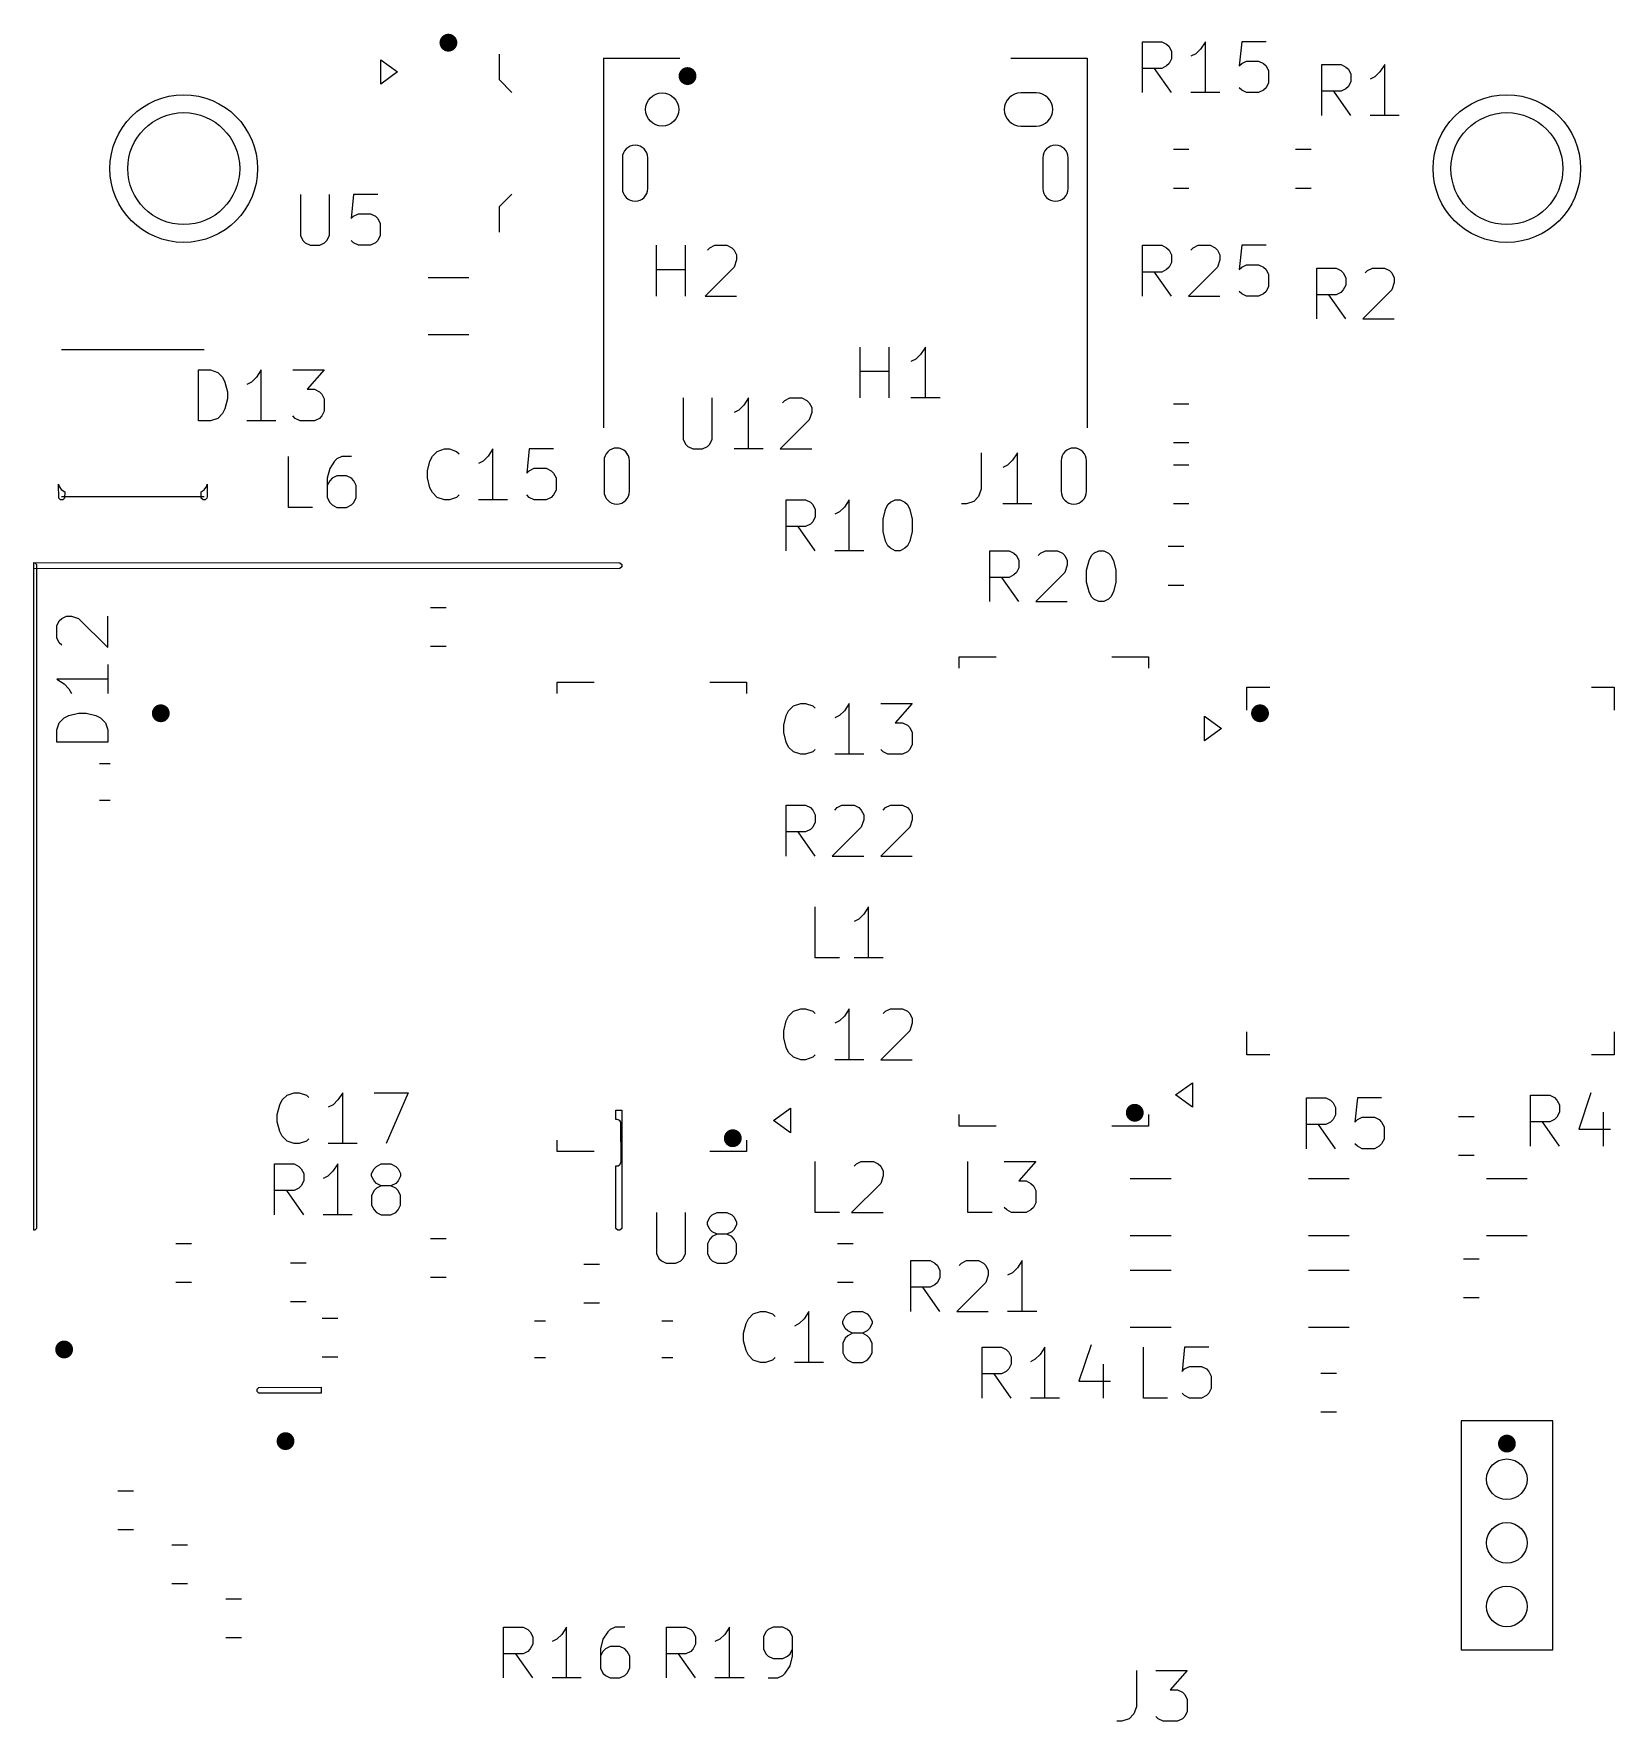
# Model space of a CAD drawing. Header units: inches. Extents: x 0 to 1.23, y -2.64 to -0.01.
# Drawn here: x 0.002 to 1.225, y -1.319 to -0.014 of the extents above; entities that cross this region are included whole.
import ezdxf

# ---------------------------------------------------------------- set-up
doc = ezdxf.new("R2010")
doc.units = ezdxf.units.IN
doc.header["$MEASUREMENT"] = 0
doc.layers.add('F.Silkscreen', color=41, linetype='CONTINUOUS', true_color=0xf2eda1)

msp = doc.modelspace()

# ---------------------------------------------------------------- linework, layer by layer
at = {"layer": 'F.Silkscreen', "linetype": 'CONTINUOUS'}
for p, q in [((0.8598, -0.0593), (0.8598, -0.02)), ((0.8598, -0.02), (0.8748, -0.02)), ((0.8748, -0.02), (0.8785, -0.0218)), ((0.8785, -0.0218), (0.8804, -0.0237)), ((0.8804, -0.0237), (0.8823, -0.0275)), ((0.9048, -0.0256), (0.901, -0.0293)), ((0.9085, -0.02), (0.9048, -0.0256)), ((0.9085, -0.0593), (0.9085, -0.02)), ((0.9366, -0.02), (0.9347, -0.0387)), ((0.9554, -0.02), (0.9366, -0.02)), ((0.2705, -0.0528), (0.2705, -0.0339)), ((0.2705, -0.0339), (0.2835, -0.0433)), ((0.2705, -0.0528), (0.2705, -0.0339)), ((0.2705, -0.0339), (0.2835, -0.0433)), ((0.3622, -0.0295), (0.3622, -0.0492)), ((0.4429, -0.0327), (0.4429, -0.3185)), ((0.4429, -0.0327), (0.502, -0.0327)), ((0.7579, -0.0327), (0.8169, -0.0327)), ((0.8169, -0.0327), (0.8169, -0.3185)), ((0.8785, -0.0387), (0.8748, -0.0406)), ((0.8804, -0.0368), (0.8785, -0.0387)), ((0.8823, -0.0331), (0.8804, -0.0368)), ((0.8823, -0.0275), (0.8823, -0.0331)), ((0.901, -0.0293), (0.8973, -0.0312)), ((0.9347, -0.0387), (0.9366, -0.0368)), ((0.9366, -0.0368), (0.9404, -0.035)), ((0.9404, -0.035), (0.9497, -0.035)), ((0.9497, -0.035), (0.9535, -0.0368)), ((0.9535, -0.0368), (0.9554, -0.0387)), ((0.9554, -0.0387), (0.9572, -0.0425)), ((0.9985, -0.077), (0.9985, -0.0376)), ((0.9985, -0.0376), (1.0135, -0.0376)), ((1.0135, -0.0376), (1.0172, -0.0395)), ((1.0472, -0.0376), (1.0435, -0.0432)), ((1.0472, -0.077), (1.0472, -0.0376)), ((0.2835, -0.0433), (0.2705, -0.0528)), ((0.2835, -0.0433), (0.2705, -0.0528)), ((0.3622, -0.0492), (0.372, -0.0591)), ((0.8748, -0.0406), (0.8598, -0.0406)), ((0.8823, -0.0593), (0.8691, -0.0406)), ((0.9572, -0.0518), (0.9554, -0.0556)), ((0.9572, -0.0425), (0.9572, -0.0518)), ((1.0172, -0.0395), (1.0191, -0.0413)), ((1.0191, -0.0413), (1.021, -0.0451)), ((1.021, -0.0507), (1.0191, -0.0545)), ((1.021, -0.0451), (1.021, -0.0507)), ((1.0397, -0.047), (1.036, -0.0488)), ((1.0435, -0.0432), (1.0397, -0.047)), ((0.7776, -0.0596), (0.7657, -0.0596)), ((0.9197, -0.0593), (0.8973, -0.0593)), ((0.9366, -0.0575), (0.9347, -0.0556)), ((0.9404, -0.0593), (0.9366, -0.0575)), ((0.9497, -0.0593), (0.9404, -0.0593)), ((0.9535, -0.0575), (0.9497, -0.0593)), ((0.9554, -0.0556), (0.9535, -0.0575)), ((1.0135, -0.0582), (0.9985, -0.0582)), ((1.021, -0.077), (1.0079, -0.0582)), ((1.0172, -0.0563), (1.0135, -0.0582)), ((1.0191, -0.0545), (1.0172, -0.0563)), ((1.0585, -0.077), (1.036, -0.077)), ((0.7657, -0.0852), (0.7776, -0.0852)), ((0.8837, -0.1031), (0.8958, -0.1031)), ((0.9782, -0.1031), (0.9903, -0.1031)), ((0.4575, -0.1098), (0.4575, -0.1335)), ((0.4772, -0.1335), (0.4772, -0.1098)), ((0.7827, -0.1098), (0.7827, -0.1335)), ((0.8024, -0.1335), (0.8024, -0.1098)), ((0.2083, -0.1381), (0.2083, -0.1699)), ((0.2308, -0.1699), (0.2308, -0.1381)), ((0.2495, -0.1381), (0.2476, -0.1568)), ((0.2683, -0.1381), (0.2495, -0.1381)), ((0.3622, -0.1476), (0.372, -0.1378)), ((0.8837, -0.1331), (0.8958, -0.1331)), ((0.9782, -0.1331), (0.9903, -0.1331)), ((0.2476, -0.1568), (0.2495, -0.1549)), ((0.2495, -0.1549), (0.2533, -0.1531)), ((0.2533, -0.1531), (0.2626, -0.1531)), ((0.2626, -0.1531), (0.2664, -0.1549)), ((0.2664, -0.1549), (0.2683, -0.1568)), ((0.3622, -0.1476), (0.3622, -0.1673)), ((0.2683, -0.1568), (0.2701, -0.1606)), ((0.2701, -0.1606), (0.2701, -0.1699)), ((0.2083, -0.1699), (0.2102, -0.1737)), ((0.2102, -0.1737), (0.212, -0.1756)), ((0.212, -0.1756), (0.2158, -0.1774)), ((0.2158, -0.1774), (0.2233, -0.1774)), ((0.2233, -0.1774), (0.227, -0.1756)), ((0.227, -0.1756), (0.2289, -0.1737)), ((0.2289, -0.1737), (0.2308, -0.1699)), ((0.2495, -0.1756), (0.2476, -0.1737)), ((0.2533, -0.1774), (0.2495, -0.1756)), ((0.2626, -0.1774), (0.2533, -0.1774)), ((0.2664, -0.1756), (0.2626, -0.1774)), ((0.2683, -0.1737), (0.2664, -0.1756)), ((0.2701, -0.1699), (0.2683, -0.1737)), ((0.4839, -0.2168), (0.4839, -0.1774)), ((0.5064, -0.2168), (0.5064, -0.1774)), ((0.5232, -0.1812), (0.5251, -0.1793)), ((0.5251, -0.1793), (0.5289, -0.1774)), ((0.5289, -0.1774), (0.5382, -0.1774)), ((0.5382, -0.1774), (0.542, -0.1793)), ((0.542, -0.1793), (0.5439, -0.1812)), ((0.5439, -0.1812), (0.5457, -0.1849)), ((0.8598, -0.2168), (0.8598, -0.1774)), ((0.8598, -0.1774), (0.8748, -0.1774)), ((0.8748, -0.1774), (0.8785, -0.1793)), ((0.8785, -0.1793), (0.8804, -0.1812)), ((0.8804, -0.1812), (0.8823, -0.1849)), ((0.8973, -0.1812), (0.8991, -0.1793)), ((0.8991, -0.1793), (0.9029, -0.1774)), ((0.9029, -0.1774), (0.9123, -0.1774)), ((0.9123, -0.1774), (0.916, -0.1793)), ((0.916, -0.1793), (0.9179, -0.1812)), ((0.9179, -0.1812), (0.9197, -0.1849)), ((0.9366, -0.1774), (0.9347, -0.1962)), ((0.9554, -0.1774), (0.9366, -0.1774)), ((0.5439, -0.1943), (0.5214, -0.2168)), ((0.5457, -0.1887), (0.5439, -0.1943)), ((0.5457, -0.1849), (0.5457, -0.1887)), ((0.8804, -0.1943), (0.8785, -0.1962)), ((0.8823, -0.1906), (0.8804, -0.1943)), ((0.8823, -0.1849), (0.8823, -0.1906)), ((0.9179, -0.1943), (0.8954, -0.2168)), ((0.9197, -0.1887), (0.9179, -0.1943)), ((0.9197, -0.1849), (0.9197, -0.1887)), ((0.9347, -0.1962), (0.9366, -0.1943)), ((0.9366, -0.1943), (0.9404, -0.1924)), ((0.9404, -0.1924), (0.9497, -0.1924)), ((0.9497, -0.1924), (0.9535, -0.1943)), ((0.9535, -0.1943), (0.9554, -0.1962)), ((0.9946, -0.2344), (0.9946, -0.1951)), ((0.9946, -0.1951), (1.0096, -0.1951)), ((1.0096, -0.1951), (1.0133, -0.1969)), ((1.0339, -0.1969), (1.0377, -0.1951)), ((1.0377, -0.1951), (1.0471, -0.1951)), ((1.0471, -0.1951), (1.0508, -0.1969)), ((0.3071, -0.2024), (0.3386, -0.2024)), ((0.4839, -0.1962), (0.5064, -0.1962)), ((0.8748, -0.1981), (0.8598, -0.1981)), ((0.8823, -0.2168), (0.8691, -0.1981)), ((0.8785, -0.1962), (0.8748, -0.1981)), ((0.9554, -0.1962), (0.9572, -0.1999)), ((0.9572, -0.1999), (0.9572, -0.2093)), ((1.0133, -0.1969), (1.0152, -0.1988)), ((1.0152, -0.1988), (1.0171, -0.2026)), ((1.0171, -0.2082), (1.0152, -0.2119)), ((1.0171, -0.2026), (1.0171, -0.2082)), ((1.0321, -0.1988), (1.0339, -0.1969)), ((1.0508, -0.1969), (1.0527, -0.1988)), ((1.0527, -0.1988), (1.0546, -0.2026)), ((1.0546, -0.2063), (1.0527, -0.2119)), ((1.0546, -0.2026), (1.0546, -0.2063)), ((0.5214, -0.2168), (0.5457, -0.2168)), ((0.8954, -0.2168), (0.9197, -0.2168)), ((0.9366, -0.2149), (0.9347, -0.2131)), ((0.9404, -0.2168), (0.9366, -0.2149)), ((0.9497, -0.2168), (0.9404, -0.2168)), ((0.9535, -0.2149), (0.9497, -0.2168)), ((0.9554, -0.2131), (0.9535, -0.2149)), ((0.9572, -0.2093), (0.9554, -0.2131)), ((1.0096, -0.2157), (0.9946, -0.2157)), ((1.0171, -0.2344), (1.0039, -0.2157)), ((1.0133, -0.2138), (1.0096, -0.2157)), ((1.0152, -0.2119), (1.0133, -0.2138)), ((1.0527, -0.2119), (1.0302, -0.2344)), ((1.0302, -0.2344), (1.0546, -0.2344)), ((0.3071, -0.2465), (0.3386, -0.2465)), ((0.0236, -0.2579), (0.1339, -0.2579)), ((0.6413, -0.2955), (0.6413, -0.2562)), ((0.6638, -0.2955), (0.6638, -0.2562)), ((0.692, -0.2562), (0.6882, -0.2618)), ((0.692, -0.2955), (0.692, -0.2562)), ((0.1294, -0.3132), (0.1294, -0.2738)), ((0.1294, -0.2738), (0.1387, -0.2738)), ((0.1387, -0.2738), (0.1444, -0.2757)), ((0.1781, -0.2738), (0.1744, -0.2794)), ((0.1781, -0.3132), (0.1781, -0.2738)), ((0.2025, -0.2738), (0.2268, -0.2738)), ((0.2268, -0.2738), (0.2137, -0.2888)), ((0.6845, -0.2656), (0.6807, -0.2674)), ((0.6882, -0.2618), (0.6845, -0.2656)), ((0.1444, -0.2757), (0.1481, -0.2794)), ((0.1481, -0.2794), (0.15, -0.2832)), ((0.15, -0.2832), (0.1519, -0.2907)), ((0.1706, -0.2832), (0.1669, -0.2851)), ((0.1744, -0.2794), (0.1706, -0.2832)), ((0.6413, -0.2749), (0.6638, -0.2749)), ((0.1519, -0.2963), (0.15, -0.3038)), ((0.1519, -0.2907), (0.1519, -0.2963)), ((0.2137, -0.2888), (0.2193, -0.2888)), ((0.2193, -0.2888), (0.2231, -0.2907)), ((0.2231, -0.2907), (0.225, -0.2926)), ((0.225, -0.2926), (0.2268, -0.2963)), ((0.2268, -0.2963), (0.2268, -0.3057)), ((0.5045, -0.2955), (0.5045, -0.3274)), ((0.527, -0.3274), (0.527, -0.2955)), ((0.5551, -0.2955), (0.5514, -0.3012)), ((0.5551, -0.3349), (0.5551, -0.2955)), ((0.5814, -0.2993), (0.5832, -0.2974)), ((0.5832, -0.2974), (0.587, -0.2955)), ((0.587, -0.2955), (0.5964, -0.2955)), ((0.5964, -0.2955), (0.6001, -0.2974)), ((0.6001, -0.2974), (0.602, -0.2993)), ((0.602, -0.2993), (0.6039, -0.303)), ((0.7032, -0.2955), (0.6807, -0.2955)), ((0.8837, -0.3), (0.8958, -0.3)), ((0.1387, -0.3132), (0.1294, -0.3132)), ((0.1444, -0.3113), (0.1387, -0.3132)), ((0.1481, -0.3076), (0.1444, -0.3113)), ((0.15, -0.3038), (0.1481, -0.3076)), ((0.1894, -0.3132), (0.1669, -0.3132)), ((0.2043, -0.3113), (0.2025, -0.3094)), ((0.2081, -0.3132), (0.2043, -0.3113)), ((0.2193, -0.3132), (0.2081, -0.3132)), ((0.2231, -0.3113), (0.2193, -0.3132)), ((0.225, -0.3094), (0.2231, -0.3113)), ((0.2268, -0.3057), (0.225, -0.3094)), ((0.5476, -0.3049), (0.5439, -0.3068)), ((0.5514, -0.3012), (0.5476, -0.3049)), ((0.602, -0.3124), (0.5795, -0.3349)), ((0.6039, -0.3068), (0.602, -0.3124)), ((0.6039, -0.303), (0.6039, -0.3068)), ((0.3105, -0.3405), (0.3142, -0.3368)), ((0.3142, -0.3368), (0.3198, -0.3349)), ((0.3198, -0.3349), (0.3236, -0.3349)), ((0.3236, -0.3349), (0.3292, -0.3368)), ((0.3292, -0.3368), (0.3311, -0.3387)), ((0.3573, -0.3349), (0.3536, -0.3405)), ((0.3573, -0.3743), (0.3573, -0.3349)), ((0.3854, -0.3349), (0.3836, -0.3537)), ((0.4042, -0.3349), (0.3854, -0.3349)), ((0.5045, -0.3274), (0.5064, -0.3312)), ((0.5064, -0.3312), (0.5082, -0.333)), ((0.5082, -0.333), (0.512, -0.3349)), ((0.512, -0.3349), (0.5195, -0.3349)), ((0.5195, -0.3349), (0.5232, -0.333)), ((0.5232, -0.333), (0.5251, -0.3312)), ((0.5251, -0.3312), (0.527, -0.3274)), ((0.5664, -0.3349), (0.5439, -0.3349)), ((0.5795, -0.3349), (0.6039, -0.3349)), ((0.7349, -0.338), (0.7349, -0.3661)), ((0.763, -0.338), (0.7593, -0.3436)), ((0.763, -0.3774), (0.763, -0.338)), ((0.8837, -0.3299), (0.8958, -0.3299)), ((0.1991, -0.3801), (0.1991, -0.3407)), ((0.231, -0.3501), (0.2291, -0.3576)), ((0.2347, -0.3445), (0.231, -0.3501)), ((0.2366, -0.3426), (0.2347, -0.3445)), ((0.2403, -0.3407), (0.2366, -0.3426)), ((0.2478, -0.3407), (0.2403, -0.3407)), ((0.3067, -0.3518), (0.3086, -0.3443)), ((0.3067, -0.3574), (0.3067, -0.3518)), ((0.3086, -0.3443), (0.3105, -0.3405)), ((0.3498, -0.3443), (0.3461, -0.3462)), ((0.3536, -0.3405), (0.3498, -0.3443)), ((0.3836, -0.3537), (0.3854, -0.3518)), ((0.3854, -0.3518), (0.3892, -0.3499)), ((0.3892, -0.3499), (0.3986, -0.3499)), ((0.3986, -0.3499), (0.4023, -0.3518)), ((0.4023, -0.3518), (0.4042, -0.3537)), ((0.4433, -0.3441), (0.4433, -0.3677)), ((0.463, -0.3677), (0.463, -0.3441)), ((0.7555, -0.3474), (0.7518, -0.3492)), ((0.7593, -0.3436), (0.7555, -0.3474)), ((0.7969, -0.3441), (0.7969, -0.3677)), ((0.8165, -0.3677), (0.8165, -0.3441)), ((0.8837, -0.3472), (0.8958, -0.3472)), ((0.0214, -0.373), (0.0213, -0.3623)), ((0.0213, -0.3623), (0.0215, -0.3634)), ((0.0215, -0.3634), (0.0233, -0.3662)), ((0.134, -0.3665), (0.1359, -0.3637)), ((0.1359, -0.3637), (0.1362, -0.3621)), ((0.1362, -0.3621), (0.1362, -0.372)), ((0.2291, -0.3576), (0.2291, -0.3726)), ((0.231, -0.3595), (0.2291, -0.3632)), ((0.2328, -0.3576), (0.231, -0.3595)), ((0.2366, -0.3557), (0.2328, -0.3576)), ((0.2441, -0.3557), (0.2366, -0.3557)), ((0.2478, -0.3576), (0.2441, -0.3557)), ((0.2497, -0.3595), (0.2478, -0.3576)), ((0.2516, -0.3632), (0.2497, -0.3595)), ((0.2516, -0.3726), (0.2516, -0.3632)), ((0.3086, -0.3649), (0.3067, -0.3574)), ((0.3105, -0.3687), (0.3086, -0.3649)), ((0.4042, -0.3537), (0.4061, -0.3574)), ((0.4061, -0.3574), (0.4061, -0.3668)), ((0.0227, -0.3742), (0.0214, -0.373)), ((0.0245, -0.3742), (0.0227, -0.3742)), ((0.0233, -0.3662), (0.026, -0.3681)), ((0.1339, -0.372), (0.0236, -0.372)), ((0.0258, -0.373), (0.0245, -0.3742)), ((0.026, -0.3681), (0.0258, -0.373)), ((0.1315, -0.368), (0.134, -0.3665)), ((0.1317, -0.373), (0.1315, -0.368)), ((0.133, -0.3742), (0.1317, -0.373)), ((0.1348, -0.3742), (0.133, -0.3742)), ((0.136, -0.373), (0.1348, -0.3742)), ((0.1362, -0.372), (0.136, -0.373)), ((0.2291, -0.3726), (0.231, -0.3764)), ((0.231, -0.3764), (0.2328, -0.3782)), ((0.2328, -0.3782), (0.2366, -0.3801)), ((0.2441, -0.3801), (0.2478, -0.3782)), ((0.2478, -0.3782), (0.2497, -0.3764)), ((0.2497, -0.3764), (0.2516, -0.3726)), ((0.3142, -0.3724), (0.3105, -0.3687)), ((0.3198, -0.3743), (0.3142, -0.3724)), ((0.3236, -0.3743), (0.3198, -0.3743)), ((0.3292, -0.3724), (0.3236, -0.3743)), ((0.3311, -0.3705), (0.3292, -0.3724)), ((0.3686, -0.3743), (0.3461, -0.3743)), ((0.3854, -0.3724), (0.3836, -0.3705)), ((0.3892, -0.3743), (0.3854, -0.3724)), ((0.3986, -0.3743), (0.3892, -0.3743)), ((0.4023, -0.3724), (0.3986, -0.3743)), ((0.4042, -0.3705), (0.4023, -0.3724)), ((0.4061, -0.3668), (0.4042, -0.3705)), ((0.5842, -0.4137), (0.5842, -0.3743)), ((0.5842, -0.3743), (0.5992, -0.3743)), ((0.5992, -0.3743), (0.6029, -0.3762)), ((0.6029, -0.3762), (0.6048, -0.378)), ((0.6048, -0.378), (0.6067, -0.3818)), ((0.6329, -0.3743), (0.6292, -0.3799)), ((0.6329, -0.4137), (0.6329, -0.3743)), ((0.661, -0.3818), (0.6629, -0.378)), ((0.6629, -0.378), (0.6648, -0.3762)), ((0.6648, -0.3762), (0.6685, -0.3743)), ((0.6685, -0.3743), (0.6723, -0.3743)), ((0.6723, -0.3743), (0.676, -0.3762)), ((0.676, -0.3762), (0.6779, -0.378)), ((0.6779, -0.378), (0.6798, -0.3818)), ((0.7237, -0.3774), (0.7199, -0.3774)), ((0.7293, -0.3755), (0.7237, -0.3774)), ((0.733, -0.3717), (0.7293, -0.3755)), ((0.7349, -0.3661), (0.733, -0.3717)), ((0.7743, -0.3774), (0.7518, -0.3774)), ((0.8837, -0.3772), (0.8958, -0.3772)), ((0.2178, -0.3801), (0.1991, -0.3801)), ((0.2366, -0.3801), (0.2441, -0.3801)), ((0.6048, -0.3912), (0.6029, -0.393)), ((0.6067, -0.3874), (0.6048, -0.3912)), ((0.6067, -0.3818), (0.6067, -0.3874)), ((0.6254, -0.3837), (0.6217, -0.3855)), ((0.6292, -0.3799), (0.6254, -0.3837)), ((0.6592, -0.3893), (0.661, -0.3818)), ((0.6592, -0.3987), (0.6592, -0.3893)), ((0.6798, -0.3818), (0.6817, -0.3893)), ((0.6817, -0.3893), (0.6817, -0.3987)), ((0.5992, -0.3949), (0.5842, -0.3949)), ((0.6067, -0.4137), (0.5935, -0.3949)), ((0.6029, -0.393), (0.5992, -0.3949)), ((0.661, -0.4062), (0.6592, -0.3987)), ((0.6817, -0.3987), (0.6798, -0.4062)), ((0.6442, -0.4137), (0.6217, -0.4137)), ((0.6629, -0.4099), (0.661, -0.4062)), ((0.6648, -0.4118), (0.6629, -0.4099)), ((0.6685, -0.4137), (0.6648, -0.4118)), ((0.6723, -0.4137), (0.6685, -0.4137)), ((0.676, -0.4118), (0.6723, -0.4137)), ((0.6779, -0.4099), (0.676, -0.4118)), ((0.6798, -0.4062), (0.6779, -0.4099)), ((0.7416, -0.453), (0.7416, -0.4137)), ((0.7416, -0.4137), (0.7566, -0.4137)), ((0.7566, -0.4137), (0.7604, -0.4155)), ((0.7604, -0.4155), (0.7623, -0.4174)), ((0.7623, -0.4174), (0.7641, -0.4212)), ((0.7791, -0.4174), (0.781, -0.4155)), ((0.781, -0.4155), (0.7848, -0.4137)), ((0.7848, -0.4137), (0.7941, -0.4137)), ((0.7941, -0.4137), (0.7979, -0.4155)), ((0.7979, -0.4155), (0.7998, -0.4174)), ((0.7998, -0.4174), (0.8016, -0.4212)), ((0.8185, -0.4212), (0.8204, -0.4174)), ((0.8204, -0.4174), (0.8223, -0.4155)), ((0.8223, -0.4155), (0.826, -0.4137)), ((0.826, -0.4137), (0.8298, -0.4137)), ((0.8298, -0.4137), (0.8335, -0.4155)), ((0.8335, -0.4155), (0.8354, -0.4174)), ((0.8354, -0.4174), (0.8373, -0.4212)), ((0.8798, -0.4102), (0.8919, -0.4102)), ((0.0021, -0.4276), (0.0021, -0.4228)), ((0.0021, -0.4228), (0.4556, -0.423)), ((0.0021, -0.9392), (0.0021, -0.423)), ((0.0021, -0.423), (0.0029, -0.423)), ((0.4556, -0.4274), (0.0021, -0.4276)), ((0.0029, -0.423), (0.0042, -0.4243)), ((0.0042, -0.4243), (0.0042, -0.9379)), ((0.4556, -0.423), (0.4569, -0.4243)), ((0.4569, -0.4261), (0.4556, -0.4274)), ((0.4569, -0.4243), (0.4569, -0.4261)), ((0.7623, -0.4305), (0.7604, -0.4324)), ((0.7641, -0.4268), (0.7623, -0.4305)), ((0.7641, -0.4212), (0.7641, -0.4268)), ((0.7998, -0.4305), (0.7773, -0.453)), ((0.8016, -0.4249), (0.7998, -0.4305)), ((0.8016, -0.4212), (0.8016, -0.4249)), ((0.8166, -0.4287), (0.8185, -0.4212)), ((0.8166, -0.438), (0.8166, -0.4287)), ((0.8373, -0.4212), (0.8391, -0.4287)), ((0.8391, -0.4287), (0.8391, -0.438)), ((0.7566, -0.4343), (0.7416, -0.4343)), ((0.7641, -0.453), (0.751, -0.4343)), ((0.7604, -0.4324), (0.7566, -0.4343)), ((0.8185, -0.4455), (0.8166, -0.438)), ((0.8391, -0.438), (0.8373, -0.4455)), ((0.8798, -0.4402), (0.8919, -0.4402)), ((0.7773, -0.453), (0.8016, -0.453)), ((0.8204, -0.4493), (0.8185, -0.4455)), ((0.8223, -0.4512), (0.8204, -0.4493)), ((0.826, -0.453), (0.8223, -0.4512)), ((0.8298, -0.453), (0.826, -0.453)), ((0.8335, -0.4512), (0.8298, -0.453)), ((0.8354, -0.4493), (0.8335, -0.4512)), ((0.8373, -0.4455), (0.8354, -0.4493)), ((0.02, -0.4717), (0.0218, -0.4679)), ((0.0218, -0.4679), (0.0237, -0.4661)), ((0.0237, -0.4661), (0.0275, -0.4642)), ((0.0275, -0.4642), (0.0312, -0.4642)), ((0.0312, -0.4642), (0.0368, -0.4661)), ((0.0368, -0.4661), (0.0593, -0.4886)), ((0.0593, -0.4886), (0.0593, -0.4642)), ((0.3089, -0.4575), (0.321, -0.4575)), ((0.02, -0.4811), (0.02, -0.4717)), ((0.0218, -0.4848), (0.02, -0.4811)), ((0.0237, -0.4867), (0.0218, -0.4848)), ((0.3089, -0.4874), (0.321, -0.4874)), ((0.7181, -0.4957), (0.7467, -0.4957)), ((0.7181, -0.5045), (0.7181, -0.4957)), ((0.836, -0.4957), (0.8646, -0.4957)), ((0.8646, -0.4957), (0.8646, -0.5045)), ((0.0593, -0.5017), (0.0593, -0.5242)), ((0.0593, -0.5129), (0.02, -0.5129)), ((0.02, -0.5129), (0.0256, -0.5167)), ((0.0256, -0.5167), (0.0293, -0.5204)), ((0.0293, -0.5204), (0.0312, -0.5242)), ((0.4071, -0.5154), (0.4356, -0.5154)), ((0.4071, -0.5242), (0.4071, -0.5154)), ((0.525, -0.5154), (0.5535, -0.5154)), ((0.5535, -0.5154), (0.5535, -0.5242)), ((0.9406, -0.5193), (0.9583, -0.5193)), ((0.9406, -0.537), (0.9406, -0.5193)), ((1.2071, -0.5193), (1.2248, -0.5193)), ((1.2248, -0.5193), (1.2248, -0.537)), ((0.586, -0.5374), (0.5898, -0.5336)), ((0.5898, -0.5336), (0.5954, -0.5318)), ((0.5954, -0.5318), (0.5992, -0.5318)), ((0.5992, -0.5318), (0.6048, -0.5336)), ((0.6048, -0.5336), (0.6067, -0.5355)), ((0.6329, -0.5318), (0.6292, -0.5374)), ((0.6329, -0.5711), (0.6329, -0.5318)), ((0.6573, -0.5318), (0.6817, -0.5318)), ((0.6817, -0.5318), (0.6685, -0.5468)), ((0.02, -0.5523), (0.0218, -0.5467)), ((0.0218, -0.5467), (0.0256, -0.5429)), ((0.0256, -0.5429), (0.0293, -0.541)), ((0.0293, -0.541), (0.0368, -0.5392)), ((0.0368, -0.5392), (0.0425, -0.5392)), ((0.0425, -0.5392), (0.05, -0.541)), ((0.05, -0.541), (0.0537, -0.5429)), ((0.0537, -0.5429), (0.0575, -0.5467)), ((0.0575, -0.5467), (0.0593, -0.5523)), ((0.5823, -0.5486), (0.5842, -0.5411)), ((0.5842, -0.5411), (0.586, -0.5374)), ((0.6254, -0.5411), (0.6217, -0.543)), ((0.6292, -0.5374), (0.6254, -0.5411)), ((0.6685, -0.5468), (0.6742, -0.5468)), ((0.6742, -0.5468), (0.6779, -0.5486)), ((0.9079, -0.5606), (0.9079, -0.5417)), ((0.9079, -0.5417), (0.9209, -0.5512)), ((0.9079, -0.5606), (0.9079, -0.5417)), ((0.9079, -0.5417), (0.9209, -0.5512)), ((0.02, -0.5617), (0.02, -0.5523)), ((0.0593, -0.5523), (0.0593, -0.5617)), ((0.5823, -0.5543), (0.5823, -0.5486)), ((0.5842, -0.5618), (0.5823, -0.5543)), ((0.6779, -0.5486), (0.6798, -0.5505)), ((0.6798, -0.5505), (0.6817, -0.5543)), ((0.6817, -0.5543), (0.6817, -0.5636)), ((0.9209, -0.5512), (0.9079, -0.5606)), ((0.9209, -0.5512), (0.9079, -0.5606)), ((0.0593, -0.5617), (0.02, -0.5617)), ((0.586, -0.5655), (0.5842, -0.5618)), ((0.5898, -0.5693), (0.586, -0.5655)), ((0.5954, -0.5711), (0.5898, -0.5693)), ((0.5992, -0.5711), (0.5954, -0.5711)), ((0.6048, -0.5693), (0.5992, -0.5711)), ((0.6067, -0.5674), (0.6048, -0.5693)), ((0.6442, -0.5711), (0.6217, -0.5711)), ((0.6592, -0.5693), (0.6573, -0.5674)), ((0.6629, -0.5711), (0.6592, -0.5693)), ((0.6742, -0.5711), (0.6629, -0.5711)), ((0.6779, -0.5693), (0.6742, -0.5711)), ((0.6798, -0.5674), (0.6779, -0.5693)), ((0.6817, -0.5636), (0.6798, -0.5674)), ((0.0528, -0.5783), (0.0613, -0.5783)), ((0.0528, -0.6067), (0.0613, -0.6067)), ((0.5842, -0.6499), (0.5842, -0.6105)), ((0.5842, -0.6105), (0.5992, -0.6105)), ((0.5992, -0.6105), (0.6029, -0.6124)), ((0.6029, -0.6124), (0.6048, -0.6143)), ((0.6217, -0.6143), (0.6235, -0.6124)), ((0.6235, -0.6124), (0.6273, -0.6105)), ((0.6273, -0.6105), (0.6367, -0.6105)), ((0.6367, -0.6105), (0.6404, -0.6124)), ((0.6404, -0.6124), (0.6423, -0.6143)), ((0.6592, -0.6143), (0.661, -0.6124)), ((0.661, -0.6124), (0.6648, -0.6105)), ((0.6648, -0.6105), (0.6742, -0.6105)), ((0.6742, -0.6105), (0.6779, -0.6124)), ((0.6779, -0.6124), (0.6798, -0.6143)), ((0.6048, -0.6143), (0.6067, -0.618)), ((0.6067, -0.6236), (0.6048, -0.6274)), ((0.6067, -0.618), (0.6067, -0.6236)), ((0.6423, -0.6143), (0.6442, -0.618)), ((0.6442, -0.6218), (0.6423, -0.6274)), ((0.6442, -0.618), (0.6442, -0.6218)), ((0.6798, -0.6143), (0.6817, -0.618)), ((0.6817, -0.6218), (0.6798, -0.6274)), ((0.6817, -0.618), (0.6817, -0.6218)), ((0.5992, -0.6311), (0.5842, -0.6311)), ((0.6067, -0.6499), (0.5935, -0.6311)), ((0.6029, -0.6293), (0.5992, -0.6311)), ((0.6048, -0.6274), (0.6029, -0.6293)), ((0.6423, -0.6274), (0.6198, -0.6499)), ((0.6798, -0.6274), (0.6573, -0.6499)), ((0.6198, -0.6499), (0.6442, -0.6499)), ((0.6573, -0.6499), (0.6817, -0.6499)), ((0.6067, -0.7286), (0.6067, -0.6892)), ((0.6479, -0.6892), (0.6442, -0.6949)), ((0.6479, -0.7286), (0.6479, -0.6892)), ((0.6404, -0.6986), (0.6367, -0.7005)), ((0.6442, -0.6949), (0.6404, -0.6986)), ((0.6254, -0.7286), (0.6067, -0.7286)), ((0.6592, -0.7286), (0.6367, -0.7286)), ((0.586, -0.7736), (0.5898, -0.7699)), ((0.5898, -0.7699), (0.5954, -0.768)), ((0.5954, -0.768), (0.5992, -0.768)), ((0.5992, -0.768), (0.6048, -0.7699)), ((0.6048, -0.7699), (0.6067, -0.7717)), ((0.6329, -0.768), (0.6292, -0.7736)), ((0.6329, -0.8074), (0.6329, -0.768)), ((0.6592, -0.7717), (0.661, -0.7699)), ((0.661, -0.7699), (0.6648, -0.768)), ((0.6648, -0.768), (0.6742, -0.768)), ((0.6742, -0.768), (0.6779, -0.7699)), ((0.6779, -0.7699), (0.6798, -0.7717)), ((0.5823, -0.7849), (0.5842, -0.7774)), ((0.5842, -0.7774), (0.586, -0.7736)), ((0.6254, -0.7774), (0.6217, -0.7792)), ((0.6292, -0.7736), (0.6254, -0.7774)), ((0.6798, -0.7717), (0.6817, -0.7755)), ((0.6817, -0.7792), (0.6798, -0.7849)), ((0.6817, -0.7755), (0.6817, -0.7792)), ((0.5823, -0.7905), (0.5823, -0.7849)), ((0.5842, -0.798), (0.5823, -0.7905)), ((0.6798, -0.7849), (0.6573, -0.8074)), ((0.9406, -0.8035), (0.9406, -0.7858)), ((1.2248, -0.7858), (1.2248, -0.8035)), ((0.586, -0.8017), (0.5842, -0.798)), ((0.5898, -0.8055), (0.586, -0.8017)), ((0.5954, -0.8074), (0.5898, -0.8055)), ((0.5992, -0.8074), (0.5954, -0.8074)), ((0.6048, -0.8055), (0.5992, -0.8074)), ((0.6067, -0.8036), (0.6048, -0.8055)), ((0.6442, -0.8074), (0.6217, -0.8074)), ((0.6573, -0.8074), (0.6817, -0.8074)), ((0.9583, -0.8035), (0.9406, -0.8035)), ((1.2248, -0.8035), (1.2071, -0.8035)), ((0.1942, -0.8385), (0.198, -0.8347)), ((0.198, -0.8347), (0.2036, -0.8329)), ((0.2036, -0.8329), (0.2073, -0.8329)), ((0.2073, -0.8329), (0.213, -0.8347)), ((0.213, -0.8347), (0.2148, -0.8366)), ((0.2411, -0.8329), (0.2373, -0.8385)), ((0.2411, -0.8722), (0.2411, -0.8329)), ((0.2655, -0.8329), (0.2917, -0.8329)), ((0.2917, -0.8329), (0.2748, -0.8722)), ((0.8854, -0.8346), (0.8984, -0.8252)), ((0.8854, -0.8346), (0.8984, -0.8252)), ((0.8984, -0.8441), (0.8854, -0.8346)), ((0.8984, -0.8441), (0.8854, -0.8346)), ((0.8984, -0.8252), (0.8984, -0.8441)), ((0.8984, -0.8252), (0.8984, -0.8441)), ((1.1599, -0.8742), (1.1599, -0.8348)), ((1.1599, -0.8348), (1.1749, -0.8348)), ((1.1749, -0.8348), (1.1787, -0.8367)), ((1.2068, -0.833), (1.1974, -0.8611)), ((0.1905, -0.8497), (0.1924, -0.8422)), ((0.1924, -0.8422), (0.1942, -0.8385)), ((0.2336, -0.8422), (0.2298, -0.8441)), ((0.2373, -0.8385), (0.2336, -0.8422)), ((0.4524, -0.8536), (0.4524, -0.8463)), ((0.4524, -0.8463), (0.4571, -0.8463)), ((0.4571, -0.8463), (0.4571, -0.937)), ((0.5744, -0.8543), (0.5874, -0.8449)), ((0.5744, -0.8543), (0.5874, -0.8449)), ((0.5874, -0.8449), (0.5874, -0.8638)), ((0.5874, -0.8449), (0.5874, -0.8638)), ((0.9867, -0.8762), (0.9867, -0.8368)), ((0.9867, -0.8368), (1.0017, -0.8368)), ((1.0017, -0.8368), (1.0054, -0.8387)), ((1.0054, -0.8387), (1.0073, -0.8406)), ((1.0073, -0.8406), (1.0092, -0.8443)), ((1.0092, -0.8443), (1.0092, -0.8499)), ((1.0261, -0.8368), (1.0242, -0.8556)), ((1.0448, -0.8368), (1.0261, -0.8368)), ((1.1787, -0.8367), (1.1805, -0.8386)), ((1.1805, -0.8386), (1.1824, -0.8423)), ((1.1824, -0.848), (1.1805, -0.8517)), ((1.1824, -0.8423), (1.1824, -0.848)), ((1.2162, -0.848), (1.2162, -0.8742)), ((0.1905, -0.8554), (0.1905, -0.8497)), ((0.1924, -0.8629), (0.1905, -0.8554)), ((0.4534, -0.8536), (0.4524, -0.8536)), ((0.4554, -0.8544), (0.4534, -0.8536)), ((0.4563, -0.8557), (0.4554, -0.8544)), ((0.4565, -0.8865), (0.4563, -0.8557)), ((0.5874, -0.8638), (0.5744, -0.8543)), ((0.5874, -0.8638), (0.5744, -0.8543)), ((0.7181, -0.8587), (0.7181, -0.8498)), ((0.7467, -0.8587), (0.7181, -0.8587)), ((0.8646, -0.8587), (0.836, -0.8587)), ((0.8646, -0.8498), (0.8646, -0.8587)), ((1.0017, -0.8574), (0.9867, -0.8574)), ((1.0092, -0.8762), (0.9961, -0.8574)), ((1.0054, -0.8556), (1.0017, -0.8574)), ((1.0073, -0.8537), (1.0054, -0.8556)), ((1.0092, -0.8499), (1.0073, -0.8537)), ((1.0242, -0.8556), (1.0261, -0.8537)), ((1.0261, -0.8537), (1.0298, -0.8518)), ((1.0298, -0.8518), (1.0392, -0.8518)), ((1.0392, -0.8518), (1.0429, -0.8537)), ((1.0429, -0.8537), (1.0448, -0.8556)), ((1.0448, -0.8556), (1.0467, -0.8593)), ((1.0467, -0.8593), (1.0467, -0.8687)), ((1.1042, -0.8512), (1.1163, -0.8512)), ((1.1749, -0.8555), (1.1599, -0.8555)), ((1.1824, -0.8742), (1.1693, -0.8555)), ((1.1787, -0.8536), (1.1749, -0.8555)), ((1.1805, -0.8517), (1.1787, -0.8536)), ((1.1974, -0.8611), (1.2218, -0.8611)), ((0.1942, -0.8666), (0.1924, -0.8629)), ((0.198, -0.8704), (0.1942, -0.8666)), ((0.2036, -0.8722), (0.198, -0.8704)), ((0.2073, -0.8722), (0.2036, -0.8722)), ((0.213, -0.8704), (0.2073, -0.8722)), ((0.2148, -0.8685), (0.213, -0.8704)), ((0.2523, -0.8722), (0.2298, -0.8722)), ((0.4071, -0.8783), (0.4071, -0.8695)), ((0.5535, -0.8695), (0.5535, -0.8783)), ((1.0261, -0.8743), (1.0242, -0.8724)), ((1.0298, -0.8762), (1.0261, -0.8743)), ((1.0429, -0.8743), (1.0392, -0.8762)), ((1.0448, -0.8724), (1.0429, -0.8743)), ((1.0467, -0.8687), (1.0448, -0.8724)), ((0.4356, -0.8783), (0.4071, -0.8783)), ((0.4556, -0.8885), (0.4565, -0.8865)), ((0.5535, -0.8783), (0.525, -0.8783)), ((0.6067, -0.9255), (0.6067, -0.8861)), ((0.6385, -0.888), (0.6423, -0.8861)), ((0.6423, -0.8861), (0.6517, -0.8861)), ((0.6517, -0.8861), (0.6554, -0.888)), ((0.7248, -0.9255), (0.7248, -0.8861)), ((0.7529, -0.8861), (0.7773, -0.8861)), ((0.7773, -0.8861), (0.7641, -0.9011)), ((1.0392, -0.8762), (1.0298, -0.8762)), ((1.1042, -0.8811), (1.1163, -0.8811)), ((0.1884, -0.9274), (0.1884, -0.888)), ((0.1884, -0.888), (0.2034, -0.888)), ((0.2034, -0.888), (0.2072, -0.8899)), ((0.2072, -0.8899), (0.209, -0.8917)), ((0.209, -0.8917), (0.2109, -0.8955)), ((0.2109, -0.8955), (0.2109, -0.9011)), ((0.2297, -0.8974), (0.2259, -0.8992)), ((0.2334, -0.8936), (0.2297, -0.8974)), ((0.2372, -0.888), (0.2334, -0.8936)), ((0.2372, -0.9274), (0.2372, -0.888)), ((0.2634, -0.8955), (0.2653, -0.8917)), ((0.2634, -0.8974), (0.2634, -0.8955)), ((0.2653, -0.9011), (0.2634, -0.8974)), ((0.2653, -0.8917), (0.2672, -0.8899)), ((0.2672, -0.8899), (0.2709, -0.888)), ((0.2709, -0.888), (0.2784, -0.888)), ((0.2784, -0.888), (0.2822, -0.8899)), ((0.2822, -0.8899), (0.284, -0.8917)), ((0.284, -0.8917), (0.2859, -0.8955)), ((0.2859, -0.8974), (0.284, -0.9011)), ((0.2859, -0.8955), (0.2859, -0.8974)), ((0.4525, -0.9379), (0.4524, -0.8894)), ((0.4524, -0.8894), (0.4543, -0.8894)), ((0.4543, -0.8894), (0.4556, -0.8885)), ((0.6367, -0.8898), (0.6385, -0.888)), ((0.6554, -0.888), (0.6573, -0.8898)), ((0.6573, -0.8898), (0.6592, -0.8936)), ((0.6592, -0.8973), (0.6573, -0.903)), ((0.6592, -0.8936), (0.6592, -0.8973)), ((0.8504, -0.8992), (0.8819, -0.8992)), ((0.9882, -0.8992), (1.0197, -0.8992)), ((1.126, -0.8992), (1.1575, -0.8992)), ((0.2034, -0.9086), (0.1884, -0.9086)), ((0.2109, -0.9274), (0.1978, -0.9086)), ((0.2072, -0.9067), (0.2034, -0.9086)), ((0.209, -0.9049), (0.2072, -0.9067)), ((0.2109, -0.9011), (0.209, -0.9049)), ((0.2653, -0.9086), (0.2634, -0.9124)), ((0.2634, -0.9124), (0.2634, -0.9199)), ((0.2672, -0.903), (0.2653, -0.9011)), ((0.2672, -0.9067), (0.2653, -0.9086)), ((0.2709, -0.9049), (0.2672, -0.903)), ((0.2709, -0.9049), (0.2672, -0.9067)), ((0.2784, -0.9049), (0.2709, -0.9049)), ((0.2822, -0.903), (0.2784, -0.9049)), ((0.2822, -0.9067), (0.2784, -0.9049)), ((0.284, -0.9011), (0.2822, -0.903)), ((0.284, -0.9086), (0.2822, -0.9067)), ((0.2859, -0.9124), (0.284, -0.9086)), ((0.2859, -0.9199), (0.2859, -0.9124)), ((0.6573, -0.903), (0.6348, -0.9255)), ((0.7641, -0.9011), (0.7698, -0.9011)), ((0.7698, -0.9011), (0.7735, -0.903)), ((0.7735, -0.903), (0.7754, -0.9048)), ((0.7754, -0.9048), (0.7773, -0.9086)), ((0.7773, -0.9086), (0.7773, -0.918)), ((0.2634, -0.9199), (0.2653, -0.9236)), ((0.2653, -0.9236), (0.2672, -0.9255)), ((0.2672, -0.9255), (0.2709, -0.9274)), ((0.2784, -0.9274), (0.2822, -0.9255)), ((0.2822, -0.9255), (0.284, -0.9236)), ((0.284, -0.9236), (0.2859, -0.9199)), ((0.4839, -0.9255), (0.4839, -0.9573)), ((0.5064, -0.9573), (0.5064, -0.9255)), ((0.527, -0.9273), (0.5307, -0.9255)), ((0.5307, -0.9255), (0.5382, -0.9255)), ((0.5382, -0.9255), (0.542, -0.9273)), ((0.6254, -0.9255), (0.6067, -0.9255)), ((0.6348, -0.9255), (0.6592, -0.9255)), ((0.7435, -0.9255), (0.7248, -0.9255)), ((0.7548, -0.9236), (0.7529, -0.9217)), ((0.7585, -0.9255), (0.7548, -0.9236)), ((0.7698, -0.9255), (0.7585, -0.9255)), ((0.7735, -0.9236), (0.7698, -0.9255)), ((0.7754, -0.9217), (0.7735, -0.9236)), ((0.7773, -0.918), (0.7754, -0.9217)), ((0.0029, -0.9392), (0.0021, -0.9392)), ((0.0042, -0.9379), (0.0029, -0.9392)), ((0.2484, -0.9274), (0.2259, -0.9274)), ((0.2709, -0.9274), (0.2784, -0.9274)), ((0.4538, -0.9392), (0.4525, -0.9379)), ((0.4556, -0.9392), (0.4538, -0.9392)), ((0.4569, -0.9379), (0.4556, -0.9392)), ((0.4571, -0.937), (0.4569, -0.9379)), ((0.5232, -0.933), (0.5251, -0.9292)), ((0.5232, -0.9348), (0.5232, -0.933)), ((0.5251, -0.9386), (0.5232, -0.9348)), ((0.5251, -0.9292), (0.527, -0.9273)), ((0.527, -0.9405), (0.5251, -0.9386)), ((0.542, -0.9273), (0.5439, -0.9292)), ((0.5439, -0.9386), (0.542, -0.9405)), ((0.5439, -0.9292), (0.5457, -0.933)), ((0.5457, -0.9348), (0.5439, -0.9386)), ((0.5457, -0.933), (0.5457, -0.9348)), ((0.1121, -0.9496), (0.1242, -0.9496)), ((0.3091, -0.9456), (0.3212, -0.9456)), ((0.5251, -0.9461), (0.5232, -0.9498)), ((0.5232, -0.9498), (0.5232, -0.9573)), ((0.527, -0.9442), (0.5251, -0.9461)), ((0.5307, -0.9423), (0.527, -0.9405)), ((0.5307, -0.9423), (0.527, -0.9442)), ((0.5382, -0.9423), (0.5307, -0.9423)), ((0.542, -0.9405), (0.5382, -0.9423)), ((0.542, -0.9442), (0.5382, -0.9423)), ((0.5439, -0.9461), (0.542, -0.9442)), ((0.5457, -0.9498), (0.5439, -0.9461)), ((0.5457, -0.9573), (0.5457, -0.9498)), ((0.6239, -0.9496), (0.636, -0.9496)), ((0.8504, -0.9433), (0.8819, -0.9433)), ((0.9882, -0.9433), (1.0197, -0.9433)), ((1.126, -0.9433), (1.1575, -0.9433)), ((0.2006, -0.9646), (0.2127, -0.9646)), ((0.4277, -0.9656), (0.4398, -0.9656)), ((0.4839, -0.9573), (0.4857, -0.9611)), ((0.4857, -0.9611), (0.4876, -0.963)), ((0.4876, -0.963), (0.4914, -0.9648)), ((0.4914, -0.9648), (0.4989, -0.9648)), ((0.4989, -0.9648), (0.5026, -0.963)), ((0.5026, -0.963), (0.5045, -0.9611)), ((0.5045, -0.9611), (0.5064, -0.9573)), ((0.5232, -0.9573), (0.5251, -0.9611)), ((0.5251, -0.9611), (0.527, -0.963)), ((0.527, -0.963), (0.5307, -0.9648)), ((0.5307, -0.9648), (0.5382, -0.9648)), ((0.5382, -0.9648), (0.542, -0.963)), ((0.542, -0.963), (0.5439, -0.9611)), ((0.5439, -0.9611), (0.5457, -0.9573)), ((0.6805, -1.0022), (0.6805, -0.9628)), ((0.6805, -0.9628), (0.6955, -0.9628)), ((0.6955, -0.9628), (0.6993, -0.9647)), ((0.6993, -0.9647), (0.7012, -0.9665)), ((0.718, -0.9665), (0.7199, -0.9647)), ((0.7199, -0.9647), (0.7237, -0.9628)), ((0.7237, -0.9628), (0.733, -0.9628)), ((0.733, -0.9628), (0.7368, -0.9647)), ((0.7368, -0.9647), (0.7387, -0.9665)), ((0.7668, -0.9628), (0.763, -0.9684)), ((0.7668, -1.0022), (0.7668, -0.9628)), ((1.1081, -0.9614), (1.1202, -0.9614)), ((0.3091, -0.9756), (0.3212, -0.9756)), ((0.7012, -0.9665), (0.703, -0.9703)), ((0.703, -0.9759), (0.7012, -0.9797)), ((0.703, -0.9703), (0.703, -0.9759)), ((0.7387, -0.9665), (0.7405, -0.9703)), ((0.7405, -0.974), (0.7387, -0.9797)), ((0.7405, -0.9703), (0.7405, -0.974)), ((0.7593, -0.9722), (0.7555, -0.974)), ((0.763, -0.9684), (0.7593, -0.9722)), ((0.8504, -0.9701), (0.8819, -0.9701)), ((0.9882, -0.9701), (1.0197, -0.9701)), ((0.1121, -0.9795), (0.1242, -0.9795)), ((0.6239, -0.9795), (0.636, -0.9795)), ((0.6955, -0.9834), (0.6805, -0.9834)), ((0.703, -1.0022), (0.6899, -0.9834)), ((0.6993, -0.9815), (0.6955, -0.9834)), ((0.7012, -0.9797), (0.6993, -0.9815)), ((0.7387, -0.9797), (0.7162, -1.0022)), ((1.1081, -0.9913), (1.1202, -0.9913)), ((0.2006, -0.9945), (0.2127, -0.9945)), ((0.4277, -0.9955), (0.4398, -0.9955)), ((0.5549, -1.0078), (0.5587, -1.004)), ((0.5587, -1.004), (0.5643, -1.0022)), ((0.5643, -1.0022), (0.5681, -1.0022)), ((0.5681, -1.0022), (0.5737, -1.004)), ((0.5737, -1.004), (0.5756, -1.0059)), ((0.6018, -1.0022), (0.5981, -1.0078)), ((0.6018, -1.0415), (0.6018, -1.0022)), ((0.6299, -1.0059), (0.6318, -1.004)), ((0.6318, -1.004), (0.6356, -1.0022)), ((0.6356, -1.0022), (0.6431, -1.0022)), ((0.6431, -1.0022), (0.6468, -1.004)), ((0.6468, -1.004), (0.6487, -1.0059)), ((0.7162, -1.0022), (0.7405, -1.0022)), ((0.778, -1.0022), (0.7555, -1.0022)), ((0.2253, -1.0072), (0.2373, -1.0072)), ((0.3895, -1.0094), (0.3979, -1.0094)), ((0.4879, -1.0094), (0.4964, -1.0094)), ((0.5512, -1.019), (0.5531, -1.0115)), ((0.5531, -1.0115), (0.5549, -1.0078)), ((0.5943, -1.0115), (0.5906, -1.0134)), ((0.5981, -1.0078), (0.5943, -1.0115)), ((0.6281, -1.0097), (0.6299, -1.0059)), ((0.6281, -1.0115), (0.6281, -1.0097)), ((0.6299, -1.0153), (0.6281, -1.0115)), ((0.6318, -1.0172), (0.6299, -1.0153)), ((0.6356, -1.019), (0.6318, -1.0172)), ((0.6468, -1.0172), (0.6431, -1.019)), ((0.6487, -1.0153), (0.6468, -1.0172)), ((0.6487, -1.0059), (0.6506, -1.0097)), ((0.6506, -1.0115), (0.6487, -1.0153)), ((0.6506, -1.0097), (0.6506, -1.0115)), ((0.8504, -1.0142), (0.8819, -1.0142)), ((0.9882, -1.0142), (1.0197, -1.0142)), ((0.5512, -1.0247), (0.5512, -1.019)), ((0.5531, -1.0322), (0.5512, -1.0247)), ((0.6299, -1.0228), (0.6281, -1.0265)), ((0.6281, -1.0265), (0.6281, -1.034)), ((0.6318, -1.0209), (0.6299, -1.0228)), ((0.6356, -1.019), (0.6318, -1.0209)), ((0.6431, -1.019), (0.6356, -1.019)), ((0.6468, -1.0209), (0.6431, -1.019)), ((0.6487, -1.0228), (0.6468, -1.0209)), ((0.6506, -1.0265), (0.6487, -1.0228)), ((0.6506, -1.034), (0.6506, -1.0265)), ((0.7357, -1.0691), (0.7357, -1.0297)), ((0.7357, -1.0297), (0.7507, -1.0297)), ((0.7507, -1.0297), (0.7544, -1.0316)), ((0.7844, -1.0297), (0.7807, -1.0353)), ((0.7844, -1.0691), (0.7844, -1.0297)), ((0.82, -1.0278), (0.8106, -1.056)), ((0.8605, -1.0691), (0.8605, -1.0297)), ((0.8924, -1.0297), (0.8905, -1.0485)), ((0.9111, -1.0297), (0.8924, -1.0297)), ((0.2253, -1.0371), (0.2373, -1.0371)), ((0.3895, -1.0378), (0.3979, -1.0378)), ((0.4879, -1.0378), (0.4964, -1.0378)), ((0.5549, -1.0359), (0.5531, -1.0322)), ((0.5587, -1.0397), (0.5549, -1.0359)), ((0.5643, -1.0415), (0.5587, -1.0397)), ((0.5681, -1.0415), (0.5643, -1.0415)), ((0.5737, -1.0397), (0.5681, -1.0415)), ((0.5756, -1.0378), (0.5737, -1.0397)), ((0.6131, -1.0415), (0.5906, -1.0415)), ((0.6281, -1.034), (0.6299, -1.0378)), ((0.6299, -1.0378), (0.6318, -1.0397)), ((0.6318, -1.0397), (0.6356, -1.0415)), ((0.6356, -1.0415), (0.6431, -1.0415)), ((0.6431, -1.0415), (0.6468, -1.0397)), ((0.6468, -1.0397), (0.6487, -1.0378)), ((0.6487, -1.0378), (0.6506, -1.034)), ((0.7544, -1.0316), (0.7563, -1.0335)), ((0.7563, -1.0335), (0.7582, -1.0372)), ((0.7582, -1.0428), (0.7563, -1.0466)), ((0.7582, -1.0372), (0.7582, -1.0428)), ((0.7769, -1.0391), (0.7732, -1.041)), ((0.7807, -1.0353), (0.7769, -1.0391)), ((0.8294, -1.0428), (0.8294, -1.0691)), ((0.7507, -1.0503), (0.7357, -1.0503)), ((0.7582, -1.0691), (0.745, -1.0503)), ((0.7544, -1.0485), (0.7507, -1.0503)), ((0.7563, -1.0466), (0.7544, -1.0485)), ((0.8106, -1.056), (0.835, -1.056)), ((0.8905, -1.0485), (0.8924, -1.0466)), ((0.8924, -1.0466), (0.8961, -1.0447)), ((0.8961, -1.0447), (0.9055, -1.0447)), ((0.9055, -1.0447), (0.9093, -1.0466)), ((0.9093, -1.0466), (0.9111, -1.0485)), ((0.9111, -1.0485), (0.913, -1.0522)), ((0.913, -1.0522), (0.913, -1.0616)), ((0.9979, -1.0498), (1.01, -1.0498)), ((0.175, -1.0621), (0.1763, -1.0608)), ((0.175, -1.0639), (0.175, -1.0621)), ((0.1763, -1.0652), (0.175, -1.0639)), ((0.1763, -1.0608), (0.2244, -1.0606)), ((0.2244, -1.0654), (0.1763, -1.0652)), ((0.2244, -1.0606), (0.2244, -1.0654)), ((0.7957, -1.0691), (0.7732, -1.0691)), ((0.8793, -1.0691), (0.8605, -1.0691)), ((0.8924, -1.0672), (0.8905, -1.0653)), ((0.8961, -1.0691), (0.8924, -1.0672)), ((0.9055, -1.0691), (0.8961, -1.0691)), ((0.9093, -1.0672), (0.9055, -1.0691)), ((0.9111, -1.0653), (0.9093, -1.0672)), ((0.913, -1.0616), (0.9111, -1.0653)), ((0.9979, -1.0798), (1.01, -1.0798)), ((1.1063, -1.0866), (1.1063, -1.2638)), ((1.1772, -1.0866), (1.1063, -1.0866)), ((1.1772, -1.2638), (1.1772, -1.0866)), ((0.0671, -1.1409), (0.0792, -1.1409)), ((0.0671, -1.1708), (0.0792, -1.1708)), ((0.1089, -1.1826), (0.121, -1.1826)), ((0.1089, -1.2126), (0.121, -1.2126)), ((0.1506, -1.2244), (0.1627, -1.2244)), ((0.3656, -1.2856), (0.3656, -1.2463)), ((0.3656, -1.2463), (0.3806, -1.2463)), ((0.3806, -1.2463), (0.3843, -1.2481)), ((0.3843, -1.2481), (0.3862, -1.25)), ((0.3862, -1.25), (0.3881, -1.2538)), ((0.4106, -1.2519), (0.4068, -1.2556)), ((0.4143, -1.2463), (0.4106, -1.2519)), ((0.4143, -1.2856), (0.4143, -1.2463)), ((0.4462, -1.25), (0.4424, -1.2556)), ((0.4481, -1.2481), (0.4462, -1.25)), ((0.4518, -1.2463), (0.4481, -1.2481)), ((0.4593, -1.2463), (0.4518, -1.2463)), ((0.4916, -1.2856), (0.4916, -1.2463)), ((0.4916, -1.2463), (0.5066, -1.2463)), ((0.5066, -1.2463), (0.5103, -1.2481)), ((0.5103, -1.2481), (0.5122, -1.25)), ((0.5122, -1.25), (0.5141, -1.2538)), ((0.5366, -1.2519), (0.5328, -1.2556)), ((0.5403, -1.2463), (0.5366, -1.2519)), ((0.5403, -1.2856), (0.5403, -1.2463)), ((0.5684, -1.25), (0.5666, -1.2538)), ((0.5703, -1.2481), (0.5684, -1.25)), ((0.5741, -1.2463), (0.5703, -1.2481)), ((0.5816, -1.2463), (0.5741, -1.2463)), ((0.5853, -1.2481), (0.5816, -1.2463)), ((0.5872, -1.25), (0.5853, -1.2481)), ((0.5891, -1.2538), (0.5872, -1.25)), ((0.1506, -1.2543), (0.1627, -1.2543)), ((0.3843, -1.265), (0.3806, -1.2669)), ((0.3862, -1.2631), (0.3843, -1.265)), ((0.3881, -1.2594), (0.3862, -1.2631)), ((0.3881, -1.2538), (0.3881, -1.2594)), ((0.4068, -1.2556), (0.4031, -1.2575)), ((0.4424, -1.2556), (0.4406, -1.2631)), ((0.4406, -1.2631), (0.4406, -1.2781)), ((0.4424, -1.265), (0.4406, -1.2687)), ((0.4443, -1.2631), (0.4424, -1.265)), ((0.4481, -1.2613), (0.4443, -1.2631)), ((0.4556, -1.2613), (0.4481, -1.2613)), ((0.4593, -1.2631), (0.4556, -1.2613)), ((0.4612, -1.265), (0.4593, -1.2631)), ((0.4631, -1.2687), (0.4612, -1.265)), ((0.5103, -1.265), (0.5066, -1.2669)), ((0.5122, -1.2631), (0.5103, -1.265)), ((0.5141, -1.2594), (0.5122, -1.2631)), ((0.5141, -1.2538), (0.5141, -1.2594)), ((0.5328, -1.2556), (0.5291, -1.2575)), ((0.5666, -1.2538), (0.5666, -1.2631)), ((0.5666, -1.2631), (0.5684, -1.2669)), ((0.5872, -1.2669), (0.5891, -1.2631)), ((0.5891, -1.2687), (0.5891, -1.2538)), ((1.1063, -1.2638), (1.1772, -1.2638)), ((0.3806, -1.2669), (0.3656, -1.2669)), ((0.3881, -1.2856), (0.375, -1.2669)), ((0.4406, -1.2781), (0.4424, -1.2819)), ((0.4612, -1.2819), (0.4631, -1.2781)), ((0.4631, -1.2781), (0.4631, -1.2687)), ((0.5066, -1.2669), (0.4916, -1.2669)), ((0.5141, -1.2856), (0.5009, -1.2669)), ((0.5684, -1.2669), (0.5703, -1.2687)), ((0.5703, -1.2687), (0.5741, -1.2706)), ((0.5741, -1.2706), (0.5816, -1.2706)), ((0.5816, -1.2706), (0.5853, -1.2687)), ((0.5834, -1.2819), (0.5872, -1.2762)), ((0.5853, -1.2687), (0.5872, -1.2669)), ((0.5872, -1.2762), (0.5891, -1.2687)), ((0.4256, -1.2856), (0.4031, -1.2856)), ((0.4424, -1.2819), (0.4443, -1.2837)), ((0.4443, -1.2837), (0.4481, -1.2856)), ((0.4481, -1.2856), (0.4556, -1.2856)), ((0.4556, -1.2856), (0.4593, -1.2837)), ((0.4593, -1.2837), (0.4612, -1.2819)), ((0.5516, -1.2856), (0.5291, -1.2856)), ((0.5703, -1.2856), (0.5778, -1.2856)), ((0.5778, -1.2856), (0.5816, -1.2837)), ((0.5816, -1.2837), (0.5834, -1.2819)), ((0.8551, -1.2797), (0.8551, -1.3078)), ((0.8701, -1.2797), (0.8944, -1.2797)), ((0.8944, -1.2797), (0.8813, -1.2947)), ((0.8813, -1.2947), (0.8869, -1.2947)), ((0.8869, -1.2947), (0.8907, -1.2966)), ((0.8907, -1.2966), (0.8926, -1.2984)), ((0.8926, -1.2984), (0.8944, -1.3022)), ((0.8944, -1.3022), (0.8944, -1.3116)), ((0.8494, -1.3172), (0.8438, -1.3191)), ((0.8532, -1.3134), (0.8494, -1.3172)), ((0.8551, -1.3078), (0.8532, -1.3134)), ((0.8719, -1.3172), (0.8701, -1.3153)), ((0.8757, -1.3191), (0.8719, -1.3172)), ((0.8907, -1.3172), (0.8869, -1.3191)), ((0.8926, -1.3153), (0.8907, -1.3172)), ((0.8944, -1.3116), (0.8926, -1.3153)), ((0.8438, -1.3191), (0.8401, -1.3191)), ((0.8869, -1.3191), (0.8757, -1.3191))]:
    msp.add_line(p, q, dxfattribs=at)
at = {"layer": 'F.Silkscreen', "const_width": 0.00689}
for points in [[(0.3194, -0.0207, 1), (0.3263, -0.0207, 1)], [(0.5044, -0.0465, 1), (0.5113, -0.0465, 1)], [(0.0969, -0.5394, 1), (0.1038, -0.5394, 1)], [(0.9473, -0.5394, 1), (0.9542, -0.5394, 1)], [(0.8504, -0.8484, 1), (0.8573, -0.8484, 1)], [(0.5394, -0.8681, 1), (0.5463, -0.8681, 1)], [(0.0221, -1.0315, 1), (0.029, -1.0315, 1)], [(0.1934, -1.1024, 1), (0.2003, -1.1024, 1)], [(1.1383, -1.1043, 1), (1.1452, -1.1043, 1)]]:
    msp.add_lwpolyline(points, format="xyb", close=True, dxfattribs=at)
at = {"layer": 'F.Silkscreen'}
for centre, radius in [((0.1181, -0.1181), 0.0571), ((0.4882, -0.0724), 0.0128), ((1.1417, -0.1181), 0.0571), ((0.1181, -0.1181), 0.0433), ((1.1417, -0.1181), 0.0433), ((1.1417, -1.1319), 0.0157), ((1.1417, -1.1811), 0.0157), ((1.1417, -1.2303), 0.0157)]:
    msp.add_circle(centre, radius, dxfattribs=at)
for centre, radius, start, end in [((0.7657, -0.0724), 0.0128, 90, 270), ((0.7776, -0.0724), 0.0128, -90, 90), ((0.4673, -0.1098), 0.00984, 0, 180), ((0.7925, -0.1098), 0.00984, 0, 180), ((0.4673, -0.1335), 0.00984, -180, 0), ((0.7925, -0.1335), 0.00984, -180, 0), ((0.4531, -0.3441), 0.00984, 0, 180), ((0.8067, -0.3441), 0.00984, 0, 180), ((0.4531, -0.3677), 0.00984, -180, 0), ((0.8067, -0.3677), 0.00984, -180, 0)]:
    msp.add_arc(centre, radius, start, end, dxfattribs=at)

doc.saveas('drawing.dxf')
